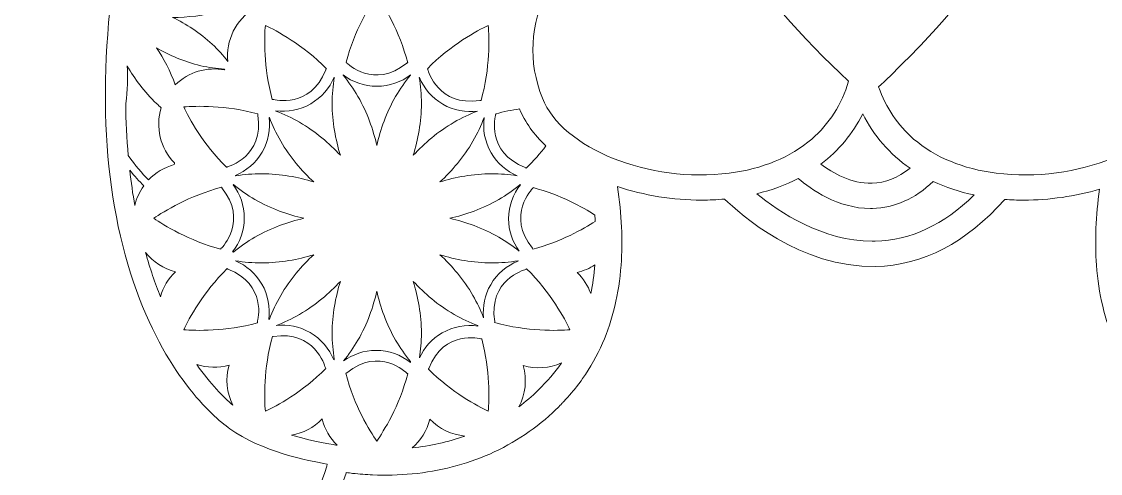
# Model space of a CAD drawing. Header units: millimetres. Extents: x -883 to 1566, y 87 to 598.
# Drawn here: x -414.6 to -198.8, y 336.8 to 427.3 of the extents above; entities that cross this region are included whole.
import ezdxf

# ---------------------------------------------------------------- set-up
doc = ezdxf.new("R2010")
doc.units = ezdxf.units.MM
doc.header["$MEASUREMENT"] = 0
doc.layers.add('Layer 2', color=7, linetype='Continuous')

msp = doc.modelspace()

# ---------------------------------------------------------------- linework, layer by layer
at = {"layer": 'Layer 2', "lineweight": 0}
for points, knots in [([(7.59, 244.45), (-3.48, 258), (-20.69, 266.08), (-33.06, 269.85), (-46.26, 273.87), (-56.89, 274.85), (-57.33, 274.89), (-57.33, 274.89), (-63.26, 275.35), (-63.26, 275.35), (-63.26, 275.35), (-58.29, 272.15), (-58.29, 272.15), (-57.98, 271.95), (-27.3, 251.65), (-25.39, 228.72), (-24.66, 219.9), (-28.34, 211.7), (-36.31, 204.35), (-44.76, 196.57), (-54.51, 193.84), (-65.29, 196.22), (-75.68, 198.52), (-84.61, 204.98), (-90.28, 209.99), (-96.97, 215.9), (-101.82, 222.28), (-103.16, 225.53), (-103.16, 225.53), (-103.4, 226.14), (-103.4, 226.14), (-102.45, 237.73), (-103.56, 248.95), (-106.72, 259.52), (-109.4, 268.44), (-113.53, 276.92), (-119.01, 284.71), (-122.35, 289.47), (-125.77, 293.36), (-128.79, 296.42), (-131.43, 311.06), (-135.35, 324.76), (-140.5, 337.36), (-140.5, 337.36), (-140.49, 337.37), (-140.49, 337.37), (-140.49, 337.37), (-140.51, 337.38), (-140.51, 337.38), (-140.61, 337.61), (-140.7, 337.84), (-140.79, 338.07), (-140.79, 338.07), (-140.84, 338.65), (-140.84, 338.65), (-137.2, 339.27), (-127.54, 341.25), (-121.39, 345.72), (-117.66, 348.43), (-108.33, 356.72), (-102.1, 375.11), (-97.72, 388.05), (-95.89, 402.95), (-96.63, 419.6), (-96.65, 421.03), (-96.74, 422.45), (-96.88, 423.87), (-97.33, 430.37), (-98.15, 437.13), (-99.36, 444.13), (-106.45, 485.36), (-124.38, 523.48), (-149.82, 551.48), (-163.02, 566), (-177.81, 577.35), (-193.8, 585.21), (-210.69, 593.52), (-228.61, 597.76), (-247.06, 597.82), (-247.06, 597.82), (-247.29, 597.82), (-247.29, 597.82), (-247.29, 597.82), (-247.29, 597.82), (-247.29, 597.82), (-265.74, 597.76), (-283.66, 593.52), (-300.56, 585.21), (-316.54, 577.35), (-331.33, 566), (-344.53, 551.48), (-369.97, 523.48), (-387.9, 485.36), (-394.99, 444.13), (-399.61, 417.32), (-398.69, 394.1), (-392.25, 375.11), (-386.02, 356.72), (-376.69, 348.43), (-372.96, 345.72), (-366.81, 341.25), (-357.15, 339.27), (-353.51, 338.65), (-353.51, 338.65), (-353.55, 338.23), (-353.55, 338.23), (-358.37, 324.81), (-362.17, 311.04), (-364.92, 297.06), (-368.1, 293.91), (-371.76, 289.81), (-375.34, 284.71), (-380.82, 276.92), (-384.95, 268.44), (-387.63, 259.52), (-390.97, 248.36), (-392.03, 236.48), (-390.77, 224.19), (-388.36, 200.65), (-379.94, 184.75), (-374.91, 175.25), (-373.01, 171.66), (-371.51, 168.83), (-371.33, 167.36), (-371.33, 167.24), (-371.46, 166.18), (-375.61, 163.16), (-378.56, 161.03), (-382.63, 158.54), (-386.94, 155.91), (-397.73, 149.32), (-409.96, 141.86), (-412.37, 135.15), (-414.64, 128.81), (-414.65, 123.78), (-412.37, 120.21), (-410.62, 117.47), (-407.56, 115.77), (-403.5, 115.26), (-397.11, 107.82), (-380.02, 109.01), (-373.97, 109.69), (-374.01, 109.28), (-374.02, 108.82), (-374.01, 108.34), (-374.17, 106.94), (-373.86, 106.33), (-373.65, 105.92), (-373.65, 105.92), (-373.64, 105.93), (-373.64, 105.93), (-373.35, 104.91), (-372.87, 103.84), (-372.1, 102.79), (-368.52, 97.9), (-360.39, 95.72), (-347.92, 96.3), (-341.76, 91.24), (-334.56, 89.82), (-328.4, 89.82), (-323.52, 89.82), (-319.3, 90.71), (-316.77, 91.4), (-313.85, 92.2), (-309.45, 92.16), (-304.79, 92.13), (-296.58, 92.07), (-288.1, 92.01), (-284.44, 96.38), (-284.44, 96.38), (-284.36, 96.49), (-284.36, 96.49), (-274.54, 110.69), (-287.03, 135.42), (-291.55, 143.4), (-284.05, 142.9), (-263.4, 141.67), (-247.18, 141.98), (-230.95, 141.67), (-210.3, 142.9), (-202.8, 143.4), (-207.32, 135.42), (-219.81, 110.69), (-209.99, 96.49), (-209.99, 96.49), (-209.91, 96.38), (-209.91, 96.38), (-206.25, 92.01), (-197.77, 92.07), (-189.56, 92.13), (-184.9, 92.16), (-180.5, 92.2), (-177.58, 91.4), (-171.85, 89.84), (-157.47, 87.24), (-146.43, 96.3), (-133.96, 95.72), (-125.83, 97.9), (-122.25, 102.79), (-121.43, 103.9), (-120.94, 105.03), (-120.66, 106.11), (-120.49, 106.51), (-120.38, 107.01), (-120.39, 107.68), (-120.32, 108.42), (-120.33, 109.1), (-120.38, 109.69), (-114.32, 109.01), (-97.24, 107.82), (-90.85, 115.26), (-86.79, 115.77), (-83.73, 117.47), (-81.98, 120.21), (-79.7, 123.78), (-79.71, 128.81), (-81.98, 135.15), (-83.16, 138.43), (-86.68, 141.88), (-91.23, 145.33), (-85.44, 143.84), (-77.25, 142.05), (-67.96, 140.98), (-63.12, 140.42), (-57.69, 140.03), (-51.97, 140.03), (-37.91, 140.03), (-22.08, 142.39), (-8.98, 150.42), (6.59, 159.96), (16.02, 175.91), (19.04, 197.83), (21.57, 216.16), (17.82, 231.93), (7.59, 244.45)], [0, 0, 0, 0, 1, 1, 1, 2, 2, 2, 3, 3, 3, 4, 4, 4, 5, 5, 5, 6, 6, 6, 7, 7, 7, 8, 8, 8, 9, 9, 9, 10, 10, 10, 11, 11, 11, 12, 12, 12, 13, 13, 13, 14, 14, 14, 15, 15, 15, 16, 16, 16, 17, 17, 17, 18, 18, 18, 19, 19, 19, 20, 20, 20, 21, 21, 21, 22, 22, 22, 23, 23, 23, 24, 24, 24, 25, 25, 25, 26, 26, 26, 27, 27, 27, 28, 28, 28, 29, 29, 29, 30, 30, 30, 31, 31, 31, 32, 32, 32, 33, 33, 33, 34, 34, 34, 35, 35, 35, 36, 36, 36, 37, 37, 37, 38, 38, 38, 39, 39, 39, 40, 40, 40, 41, 41, 41, 42, 42, 42, 43, 43, 43, 44, 44, 44, 45, 45, 45, 46, 46, 46, 47, 47, 47, 48, 48, 48, 49, 49, 49, 50, 50, 50, 51, 51, 51, 52, 52, 52, 53, 53, 53, 54, 54, 54, 55, 55, 55, 56, 56, 56, 57, 57, 57, 58, 58, 58, 59, 59, 59, 60, 60, 60, 61, 61, 61, 62, 62, 62, 63, 63, 63, 64, 64, 64, 65, 65, 65, 66, 66, 66, 67, 67, 67, 68, 68, 68, 69, 69, 69, 70, 70, 70, 71, 71, 71, 72, 72, 72, 73, 73, 73, 74, 74, 74, 75, 75, 75, 76, 76, 76, 77, 77, 77, 78, 78, 78, 78]), ([(-236.18, 403.75), (-239.38, 406.52), (-241.73, 410.02), (-243.18, 414.18), (-240.51, 416.72), (-235.84, 421.25), (-231.61, 425.93), (-225.68, 432.48), (-222.8, 436.89), (-222.8, 439.39), (-222.8, 446.11), (-232.87, 451.37), (-245.73, 451.37), (-258.6, 451.37), (-268.67, 446.11), (-268.67, 439.39), (-268.67, 434.73), (-258.18, 423.82), (-249.19, 415.32), (-250.59, 410.66), (-253.07, 406.77), (-256.56, 403.75), (-260.76, 400.12), (-266.47, 397.75), (-273.08, 396.91), (-289.07, 394.86), (-306.52, 401.87), (-310.44, 411.9), (-313.34, 419.35), (-312.97, 426.4), (-309.26, 434.11), (-305.73, 441.45), (-299.64, 448.73), (-292.58, 457.15), (-290.41, 459.74), (-288.18, 462.41), (-285.91, 465.21), (-276.71, 476.57), (-271.2, 484.18), (-267.16, 491.14), (-267.16, 491.14), (-267.13, 491.12), (-267.13, 491.12), (-267.13, 491.12), (-266.63, 492), (-266.63, 492), (-266.58, 492.08), (-266.54, 492.16), (-266.49, 492.28), (-266.49, 492.28), (-266.42, 492.44), (-266.42, 492.44), (-262.36, 499.69), (-259.9, 506.4), (-258.74, 513.39), (-258.48, 513.4), (-258.22, 513.44), (-257.95, 513.5), (-258.24, 513.06), (-258.46, 512.57), (-258.6, 512.03), (-259.03, 510.37), (-258.67, 508.14), (-256.35, 506.8), (-255.55, 506.35), (-254.71, 506.12), (-253.85, 506.12), (-253.42, 506.12), (-252.99, 506.17), (-252.56, 506.29), (-252.25, 506.38), (-251.96, 506.49), (-251.66, 506.63), (-252.63, 504.16), (-253.37, 501.25), (-253.37, 498.11), (-253.37, 489.19), (-247.39, 482.08), (-247.14, 481.78), (-247.14, 481.78), (-246.37, 480.89), (-246.37, 480.89), (-246.37, 480.89), (-245.6, 481.78), (-245.6, 481.78), (-245.35, 482.08), (-239.37, 489.19), (-239.37, 498.11), (-239.37, 501.25), (-240.11, 504.16), (-241.08, 506.63), (-240.78, 506.49), (-240.49, 506.38), (-240.18, 506.29), (-239.75, 506.17), (-239.32, 506.12), (-238.89, 506.12), (-238.03, 506.12), (-237.19, 506.35), (-236.39, 506.8), (-234.07, 508.14), (-233.7, 510.37), (-234.14, 512.03), (-234.28, 512.57), (-234.5, 513.06), (-234.79, 513.5), (-234.52, 513.44), (-234.26, 513.4), (-234, 513.39), (-232.82, 506.18), (-230.36, 499.52), (-226.12, 492.07), (-222.08, 484.96), (-216.31, 476.93), (-206.83, 465.21), (-204.56, 462.4), (-202.32, 459.73), (-200.16, 457.15), (-193.1, 448.73), (-187.01, 441.45), (-183.48, 434.11), (-179.77, 426.4), (-179.4, 419.35), (-182.3, 411.9), (-186.22, 401.87), (-203.67, 394.86), (-219.66, 396.91), (-226.27, 397.75), (-231.98, 400.12), (-236.18, 403.75)], [0, 0, 0, 0, 1, 1, 1, 2, 2, 2, 3, 3, 3, 4, 4, 4, 5, 5, 5, 6, 6, 6, 7, 7, 7, 8, 8, 8, 9, 9, 9, 10, 10, 10, 11, 11, 11, 12, 12, 12, 13, 13, 13, 14, 14, 14, 15, 15, 15, 16, 16, 16, 17, 17, 17, 18, 18, 18, 19, 19, 19, 20, 20, 20, 21, 21, 21, 22, 22, 22, 23, 23, 23, 24, 24, 24, 25, 25, 25, 26, 26, 26, 27, 27, 27, 28, 28, 28, 29, 29, 29, 30, 30, 30, 31, 31, 31, 32, 32, 32, 33, 33, 33, 34, 34, 34, 35, 35, 35, 36, 36, 36, 37, 37, 37, 38, 38, 38, 39, 39, 39, 40, 40, 40, 41, 41, 41, 42, 42, 42, 43, 43, 43, 43]), ([(-337.39, 419.01), (-337.46, 419), (-337.53, 418.97), (-337.6, 418.92), (-344.19, 413.67), (-349.45, 418.83), (-349.67, 419.06), (-349.69, 419.08), (-349.72, 419.09), (-349.74, 419.11), (-348.06, 425.51), (-344.93, 430.52), (-343.58, 432.47), (-342.22, 430.51), (-339.06, 425.46), (-337.39, 419.01)], [0, 0, 0, 0, 1, 1, 1, 2, 2, 2, 3, 3, 3, 4, 4, 4, 5, 5, 5, 5]), ([(-374.94, 429.41), (-373.38, 429.89), (-371.9, 430.48), (-370.51, 431.16), (-369.64, 430.78), (-368.81, 430.37), (-368.02, 429.94), (-371.83, 427.67), (-373.8, 423.46), (-373.39, 419.3), (-374.31, 420.48), (-375.34, 421.64), (-376.5, 422.72), (-378.99, 425.05), (-381.75, 426.79), (-384.43, 428.1), (-381.45, 428.08), (-378.21, 428.42), (-374.94, 429.41)], [0, 0, 0, 0, 1, 1, 1, 2, 2, 2, 3, 3, 3, 4, 4, 4, 5, 5, 5, 6, 6, 6, 6]), ([(-353.64, 417.79), (-353.72, 417.74), (-353.78, 417.67), (-353.81, 417.58), (-356.9, 409.74), (-364.03, 411.59), (-364.33, 411.67), (-364.39, 411.68), (-364.44, 411.68), (-364.49, 411.68), (-366.29, 418.13), (-366.07, 424.11), (-365.88, 426.5), (-363.7, 425.46), (-358.36, 422.63), (-353.64, 417.79)], [0, 0, 0, 0, 1, 1, 1, 2, 2, 2, 3, 3, 3, 4, 4, 4, 5, 5, 5, 5]), ([(-321.28, 426.5), (-321.08, 424.08), (-320.87, 417.98), (-322.73, 411.45), (-322.8, 411.48), (-322.88, 411.49), (-322.97, 411.48), (-331.3, 410.23), (-333.28, 417.33), (-333.36, 417.63), (-333.38, 417.71), (-333.42, 417.78), (-333.47, 417.83), (-328.77, 422.64), (-323.45, 425.46), (-321.28, 426.5)], [0, 0, 0, 0, 1, 1, 1, 2, 2, 2, 3, 3, 3, 4, 4, 4, 5, 5, 5, 5]), ([(-378.8, 418.43), (-377.2, 418.06), (-375.62, 417.84), (-374.08, 417.73), (-374.04, 417.68), (-374.01, 417.62), (-373.97, 417.57), (-377.54, 418.27), (-381.27, 417.17), (-383.89, 414.6), (-384.87, 417.38), (-386.21, 419.87), (-387.68, 422.03), (-385.1, 420.53), (-382.12, 419.2), (-378.8, 418.43)], [0, 0, 0, 0, 1, 1, 1, 2, 2, 2, 3, 3, 3, 4, 4, 4, 5, 5, 5, 5]), ([(-393.82, 410.88), (-393.4, 413.49), (-393.35, 416.04), (-393.52, 418.4), (-392.04, 415.82), (-390.12, 413.17), (-387.63, 410.84), (-387.33, 410.56), (-387.02, 410.28), (-386.7, 410.02), (-387.93, 406.12), (-386.89, 401.85), (-384.06, 398.95), (-384.08, 398.84), (-384.09, 398.73), (-384.11, 398.63), (-386.09, 398.08), (-387.85, 397), (-389.23, 395.55), (-390.53, 396.88), (-391.96, 398.53), (-393.31, 400.45), (-393.61, 403.83), (-393.78, 407.31), (-393.82, 410.88)], [0, 0, 0, 0, 1, 1, 1, 2, 2, 2, 3, 3, 3, 4, 4, 4, 5, 5, 5, 6, 6, 6, 7, 7, 7, 8, 8, 8, 8]), ([(-350.32, 416.59), (-348.45, 415.15), (-346.11, 414.3), (-343.58, 414.3), (-341.05, 414.3), (-338.71, 415.15), (-336.84, 416.59), (-336.84, 416.58), (-336.84, 416.57), (-336.83, 416.56), (-337.9, 415.24), (-338.91, 413.81), (-339.81, 412.25), (-341.68, 409.01), (-342.85, 405.63), (-343.58, 402.45), (-344.3, 405.63), (-345.48, 409.01), (-347.35, 412.25), (-348.25, 413.81), (-349.25, 415.24), (-350.32, 416.56), (-350.32, 416.57), (-350.32, 416.58), (-350.32, 416.59)], [0, 0, 0, 0, 1, 1, 1, 2, 2, 2, 3, 3, 3, 4, 4, 4, 5, 5, 5, 6, 6, 6, 7, 7, 7, 8, 8, 8, 8]), ([(-359.04, 407.1), (-360.59, 408), (-362.18, 408.74), (-363.76, 409.34), (-363.77, 409.36), (-363.78, 409.38), (-363.79, 409.41), (-361.45, 409.1), (-359, 409.53), (-356.81, 410.79), (-354.62, 412.06), (-353.03, 413.96), (-352.12, 416.13), (-352.11, 416.12), (-352.09, 416.1), (-352.08, 416.08), (-352.35, 414.41), (-352.51, 412.67), (-352.51, 410.87), (-352.51, 407.13), (-351.83, 403.61), (-350.87, 400.49), (-353.09, 402.89), (-355.8, 405.23), (-359.04, 407.1)], [0, 0, 0, 0, 1, 1, 1, 2, 2, 2, 3, 3, 3, 4, 4, 4, 5, 5, 5, 6, 6, 6, 7, 7, 7, 8, 8, 8, 8]), ([(-336.29, 400.49), (-335.33, 403.61), (-334.65, 407.13), (-334.65, 410.87), (-334.65, 412.67), (-334.81, 414.41), (-335.08, 416.08), (-335.07, 416.08), (-335.07, 416.09), (-335.07, 416.09), (-334.17, 413.91), (-332.57, 411.99), (-330.37, 410.72), (-328.19, 409.46), (-325.75, 409.03), (-323.42, 409.33), (-325, 408.73), (-326.57, 407.99), (-328.12, 407.1), (-331.36, 405.23), (-334.07, 402.89), (-336.29, 400.49)], [0, 0, 0, 0, 1, 1, 1, 2, 2, 2, 3, 3, 3, 4, 4, 4, 5, 5, 5, 6, 6, 6, 7, 7, 7, 7]), ([(-367.35, 408.77), (-367.38, 408.7), (-367.39, 408.62), (-367.38, 408.54), (-366.13, 400.21), (-373.23, 398.24), (-373.53, 398.16), (-373.58, 398.15), (-373.62, 398.12), (-373.66, 398.09), (-378.4, 402.77), (-381.18, 408.01), (-382.21, 410.17), (-379.81, 410.36), (-373.81, 410.57), (-367.35, 408.77)], [0, 0, 0, 0, 1, 1, 1, 2, 2, 2, 3, 3, 3, 4, 4, 4, 5, 5, 5, 5]), ([(-366.58, 396.79), (-368.38, 396.79), (-370.12, 396.63), (-371.79, 396.37), (-371.82, 396.39), (-371.85, 396.42), (-371.88, 396.45), (-369.7, 397.35), (-367.78, 398.94), (-366.51, 401.14), (-365.25, 403.32), (-364.82, 405.75), (-365.12, 408.07), (-365.1, 408.07), (-365.07, 408.06), (-365.05, 408.05), (-364.45, 406.47), (-363.71, 404.88), (-362.81, 403.33), (-360.94, 400.09), (-358.6, 397.37), (-356.2, 395.15), (-359.32, 396.12), (-362.84, 396.79), (-366.58, 396.79)], [0, 0, 0, 0, 1, 1, 1, 2, 2, 2, 3, 3, 3, 4, 4, 4, 5, 5, 5, 6, 6, 6, 7, 7, 7, 8, 8, 8, 8]), ([(-324.34, 403.33), (-323.45, 404.88), (-322.71, 406.47), (-322.1, 408.05), (-322.1, 408.05), (-322.1, 408.05), (-322.1, 408.05), (-322.42, 405.7), (-321.99, 403.23), (-320.72, 401.01), (-319.48, 398.87), (-317.64, 397.3), (-315.52, 396.39), (-317.15, 396.64), (-318.84, 396.79), (-320.57, 396.79), (-324.31, 396.79), (-327.83, 396.12), (-330.95, 395.15), (-328.56, 397.37), (-326.21, 400.09), (-324.34, 403.33)], [0, 0, 0, 0, 1, 1, 1, 2, 2, 2, 3, 3, 3, 4, 4, 4, 5, 5, 5, 6, 6, 6, 7, 7, 7, 7]), ([(-319.81, 408.58), (-319.79, 408.64), (-319.79, 408.71), (-319.8, 408.77), (-318.16, 409.23), (-316.55, 409.55), (-315.02, 409.78), (-313.93, 407.14), (-312.14, 404.63), (-309.75, 402.37), (-310.87, 400.89), (-312.18, 399.36), (-313.7, 397.89), (-313.75, 397.96), (-313.81, 398.02), (-313.89, 398.05), (-321.73, 401.14), (-319.89, 408.27), (-319.81, 408.58)], [0, 0, 0, 0, 1, 1, 1, 2, 2, 2, 3, 3, 3, 4, 4, 4, 5, 5, 5, 6, 6, 6, 6]), ([(-254.74, 398.72), (-251.18, 401.42), (-248.38, 404.8), (-246.37, 408.8), (-244.15, 404.38), (-240.98, 400.73), (-236.89, 397.91), (-239.29, 395.97), (-241.85, 394.95), (-244.51, 394.89), (-248.66, 394.78), (-252.42, 396.97), (-254.74, 398.72)], [0, 0, 0, 0, 1, 1, 1, 2, 2, 2, 3, 3, 3, 4, 4, 4, 4]), ([(-391.99, 390.44), (-392.4, 392.75), (-392.74, 395.12), (-393.01, 397.53), (-392.05, 396.34), (-391.1, 395.28), (-390.2, 394.37), (-391.04, 393.21), (-391.66, 391.88), (-391.99, 390.44)], [0, 0, 0, 0, 1, 1, 1, 2, 2, 2, 3, 3, 3, 3]), ([(-244.79, 389.83), (-244.66, 389.83), (-244.53, 389.84), (-244.41, 389.84), (-240.01, 389.94), (-235.93, 391.76), (-232.26, 395.25), (-229.76, 394.08), (-227.02, 393.17), (-224.08, 392.54), (-230.17, 386.56), (-236.81, 383.45), (-243.85, 383.28), (-244.05, 383.28), (-244.25, 383.28), (-244.45, 383.28), (-254.39, 383.28), (-263.14, 389.17), (-267.58, 392.79), (-264.57, 393.52), (-261.78, 394.54), (-259.25, 395.86), (-256.78, 393.73), (-251.35, 389.83), (-244.79, 389.83)], [0, 0, 0, 0, 1, 1, 1, 2, 2, 2, 3, 3, 3, 4, 4, 4, 5, 5, 5, 6, 6, 6, 7, 7, 7, 8, 8, 8, 8]), ([(-374.62, 394.08), (-374.61, 394.04), (-374.59, 393.99), (-374.56, 393.95), (-369.31, 387.36), (-374.47, 382.1), (-374.69, 381.88), (-374.75, 381.83), (-374.78, 381.76), (-374.8, 381.7), (-381.21, 383.38), (-386.23, 386.51), (-388.18, 387.87), (-386.21, 389.23), (-381.12, 392.41), (-374.62, 394.08)], [0, 0, 0, 0, 1, 1, 1, 2, 2, 2, 3, 3, 3, 4, 4, 4, 5, 5, 5, 5]), ([(-370.09, 387.93), (-370.09, 390.43), (-370.92, 392.74), (-372.32, 394.6), (-372.31, 394.6), (-372.29, 394.61), (-372.27, 394.61), (-370.95, 393.54), (-369.52, 392.53), (-367.96, 391.64), (-364.73, 389.77), (-361.34, 388.59), (-358.16, 387.87), (-361.34, 387.14), (-364.73, 385.97), (-367.96, 384.1), (-369.52, 383.2), (-370.95, 382.19), (-372.27, 381.12), (-372.32, 381.13), (-372.37, 381.14), (-372.42, 381.15), (-370.96, 383.03), (-370.09, 385.38), (-370.09, 387.93)], [0, 0, 0, 0, 1, 1, 1, 2, 2, 2, 3, 3, 3, 4, 4, 4, 5, 5, 5, 6, 6, 6, 7, 7, 7, 8, 8, 8, 8]), ([(-365.44, 263.23), (-363.53, 288.41), (-358.25, 313.18), (-349.74, 336.86), (-349.74, 336.86), (-349.7, 336.98), (-349.7, 336.98), (-349.24, 336.92), (-348.82, 336.86), (-348.42, 336.81), (-347.01, 336.65), (-345.71, 336.55), (-344.44, 336.5), (-341.86, 336.38), (-339.18, 336.45), (-336.48, 336.7), (-331.01, 337.23), (-325.8, 338.57), (-321, 340.68), (-316.02, 342.89), (-311.55, 345.9), (-307.7, 349.64), (-307.35, 349.96), (-307.03, 350.3), (-306.72, 350.62), (-306.58, 350.78), (-306.44, 350.93), (-306.28, 351.09), (-306.28, 351.09), (-305.6, 351.81), (-305.6, 351.81), (-305.44, 351.97), (-305.29, 352.15), (-305.14, 352.33), (-305.07, 352.41), (-304.99, 352.5), (-304.91, 352.6), (-304.8, 352.72), (-304.7, 352.85), (-304.59, 352.97), (-304.26, 353.35), (-303.92, 353.75), (-303.62, 354.16), (-303.62, 354.16), (-302.71, 355.34), (-302.71, 355.34), (-302.71, 355.34), (-302.41, 355.78), (-302.41, 355.78), (-300.84, 358.02), (-299.49, 360.4), (-298.42, 362.86), (-296.38, 367.51), (-295.14, 372.76), (-294.72, 378.46), (-294.36, 383.4), (-294.6, 388.7), (-295.41, 394.2), (-295.42, 394.21), (-295.42, 394.22), (-295.42, 394.22), (-290.09, 392.45), (-284.31, 391.51), (-278.59, 391.51), (-277.07, 391.51), (-275.53, 391.58), (-274, 391.73), (-270.97, 388.76), (-258.83, 377.89), (-243.75, 378.23), (-234.32, 378.45), (-225.65, 382.97), (-217.97, 391.66), (-216.69, 391.56), (-215.41, 391.51), (-214.15, 391.51), (-209.05, 391.51), (-203.85, 392.27), (-198.98, 393.71), (-199.74, 388.38), (-199.95, 383.25), (-199.6, 378.46), (-199.18, 372.76), (-197.94, 367.51), (-195.9, 362.86), (-194.83, 360.4), (-193.49, 358.02), (-191.92, 355.8), (-191.92, 355.8), (-191.64, 355.39), (-191.64, 355.39), (-191.64, 355.39), (-190.72, 354.18), (-190.72, 354.18), (-190.4, 353.75), (-190.06, 353.35), (-189.73, 352.97), (-189.63, 352.85), (-189.52, 352.72), (-189.4, 352.58), (-189.33, 352.5), (-189.26, 352.41), (-189.18, 352.33), (-189.03, 352.15), (-188.88, 351.97), (-188.72, 351.8), (-188.72, 351.8), (-188.03, 351.08), (-188.03, 351.08), (-187.88, 350.93), (-187.74, 350.78), (-187.6, 350.62), (-187.29, 350.3), (-186.97, 349.96), (-186.62, 349.64), (-182.77, 345.9), (-178.3, 342.89), (-173.31, 340.68), (-168.52, 338.57), (-163.31, 337.23), (-157.84, 336.7), (-155.14, 336.45), (-152.47, 336.38), (-149.88, 336.5), (-148.62, 336.55), (-147.31, 336.65), (-145.91, 336.81), (-145.53, 336.86), (-145.13, 336.91), (-144.71, 336.97), (-144.71, 336.97), (-144.62, 336.75), (-144.62, 336.75), (-136.48, 317.18), (-131.41, 294.85), (-129.56, 270.37), (-128.07, 250.74), (-128.63, 229.69), (-131.23, 207.81), (-133.16, 191.58), (-135.93, 177.31), (-138.46, 166.33), (-141.41, 164.85), (-145.77, 163.15), (-151.13, 161.95), (-160.09, 159.94), (-177, 158.29), (-189.77, 169.74), (-187.29, 178.72), (-184.69, 189.46), (-182.74, 200.89), (-179.63, 219.09), (-179.04, 235.54), (-179.94, 249.87), (-182.09, 284.17), (-199.64, 298.21), (-199.64, 298.21), (-199.64, 298.21), (-186.45, 272.71), (-184.98, 249.46), (-184.59, 243.29), (-184.32, 236.71), (-184.62, 229.74), (-188.82, 231.92), (-193.77, 232.49), (-198.45, 231.15), (-196.09, 239.25), (-199.45, 248.22), (-207.07, 252.62), (-214.66, 257.01), (-224.09, 255.45), (-229.92, 249.41), (-231.93, 257.6), (-239.32, 263.69), (-248.12, 263.69), (-256.9, 263.69), (-264.28, 257.63), (-266.31, 249.48), (-272.14, 255.57), (-281.59, 257.15), (-289.21, 252.75), (-296.81, 248.36), (-300.17, 239.42), (-297.85, 231.35), (-302.1, 232.58), (-306.59, 232.24), (-310.54, 230.53), (-310.55, 237.43), (-309.66, 243.95), (-309.17, 250.21), (-307.56, 270.47), (-290.28, 300.26), (-290.28, 300.26), (-290.28, 300.26), (-308.45, 286.88), (-314.17, 250.92), (-316.54, 236), (-316.01, 219.07), (-312.98, 200.67), (-311.01, 188.67), (-308.18, 177.62), (-305.4, 168.48), (-317.82, 159.21), (-333.23, 160.78), (-341.63, 162.66), (-348.85, 164.28), (-354.26, 166.79), (-356.84, 168.48), (-359.26, 177.53), (-361.79, 189.05), (-363.61, 202.47), (-366.36, 222.65), (-366.97, 243.09), (-365.44, 263.23)], [0, 0, 0, 0, 1, 1, 1, 2, 2, 2, 3, 3, 3, 4, 4, 4, 5, 5, 5, 6, 6, 6, 7, 7, 7, 8, 8, 8, 9, 9, 9, 10, 10, 10, 11, 11, 11, 12, 12, 12, 13, 13, 13, 14, 14, 14, 15, 15, 15, 16, 16, 16, 17, 17, 17, 18, 18, 18, 19, 19, 19, 20, 20, 20, 21, 21, 21, 22, 22, 22, 23, 23, 23, 24, 24, 24, 25, 25, 25, 26, 26, 26, 27, 27, 27, 28, 28, 28, 29, 29, 29, 30, 30, 30, 31, 31, 31, 32, 32, 32, 33, 33, 33, 34, 34, 34, 35, 35, 35, 36, 36, 36, 37, 37, 37, 38, 38, 38, 39, 39, 39, 40, 40, 40, 41, 41, 41, 42, 42, 42, 43, 43, 43, 44, 44, 44, 45, 45, 45, 46, 46, 46, 47, 47, 47, 48, 48, 48, 49, 49, 49, 50, 50, 50, 51, 51, 51, 52, 52, 52, 53, 53, 53, 54, 54, 54, 55, 55, 55, 56, 56, 56, 57, 57, 57, 58, 58, 58, 59, 59, 59, 60, 60, 60, 61, 61, 61, 62, 62, 62, 63, 63, 63, 64, 64, 64, 65, 65, 65, 66, 66, 66, 67, 67, 67, 68, 68, 68, 69, 69, 69, 70, 70, 70, 71, 71, 71, 71]), ([(-315.1, 381.29), (-316.36, 382.3), (-317.72, 383.25), (-319.19, 384.1), (-322.43, 385.97), (-325.81, 387.14), (-329, 387.87), (-325.81, 388.59), (-322.43, 389.77), (-319.19, 391.64), (-317.64, 392.53), (-316.2, 393.54), (-314.89, 394.61), (-314.88, 394.61), (-314.87, 394.61), (-314.86, 394.6), (-316.33, 392.72), (-317.21, 390.36), (-317.21, 387.79), (-317.21, 385.36), (-316.43, 383.12), (-315.1, 381.29)], [0, 0, 0, 0, 1, 1, 1, 2, 2, 2, 3, 3, 3, 4, 4, 4, 5, 5, 5, 6, 6, 6, 7, 7, 7, 7]), ([(-312.37, 381.69), (-312.38, 381.77), (-312.41, 381.83), (-312.46, 381.89), (-317.7, 388.49), (-312.54, 393.74), (-312.32, 393.97), (-312.3, 393.98), (-312.3, 394), (-312.28, 394.02), (-306.8, 392.57), (-302.35, 390.06), (-299.97, 388.53), (-299.93, 388.1), (-299.9, 387.68), (-299.88, 387.26), (-302.25, 385.73), (-306.78, 383.16), (-312.37, 381.69)], [0, 0, 0, 0, 1, 1, 1, 2, 2, 2, 3, 3, 3, 4, 4, 4, 5, 5, 5, 6, 6, 6, 6]), ([(-386.86, 372.18), (-387.4, 373.52), (-387.92, 374.93), (-388.43, 376.41), (-388.94, 377.91), (-389.4, 379.45), (-389.84, 381), (-388.34, 379.14), (-386.26, 377.76), (-383.87, 377.17), (-385.31, 375.78), (-386.33, 374.05), (-386.86, 372.18)], [0, 0, 0, 0, 1, 1, 1, 2, 2, 2, 3, 3, 3, 4, 4, 4, 4]), ([(-371.82, 379.35), (-371.81, 379.35), (-371.8, 379.36), (-371.79, 379.37), (-370.12, 379.1), (-368.38, 378.94), (-366.58, 378.94), (-362.84, 378.94), (-359.32, 379.62), (-356.2, 380.58), (-358.6, 378.36), (-360.94, 375.65), (-362.81, 372.41), (-363.71, 370.85), (-364.45, 369.26), (-365.05, 367.68), (-365.11, 367.66), (-365.16, 367.64), (-365.21, 367.63), (-364.88, 369.99), (-365.3, 372.48), (-366.59, 374.7), (-367.83, 376.86), (-369.69, 378.43), (-371.82, 379.35)], [0, 0, 0, 0, 1, 1, 1, 2, 2, 2, 3, 3, 3, 4, 4, 4, 5, 5, 5, 6, 6, 6, 7, 7, 7, 8, 8, 8, 8]), ([(-322.22, 367.97), (-322.8, 369.46), (-323.5, 370.95), (-324.34, 372.41), (-326.21, 375.65), (-328.56, 378.36), (-330.95, 380.58), (-327.83, 379.62), (-324.31, 378.94), (-320.57, 378.94), (-318.78, 378.94), (-317.04, 379.1), (-315.36, 379.37), (-315.35, 379.35), (-315.33, 379.33), (-315.31, 379.32), (-317.54, 378.43), (-319.5, 376.81), (-320.79, 374.58), (-321.99, 372.5), (-322.44, 370.19), (-322.22, 367.97)], [0, 0, 0, 0, 1, 1, 1, 2, 2, 2, 3, 3, 3, 4, 4, 4, 5, 5, 5, 6, 6, 6, 7, 7, 7, 7]), ([(-367.44, 366.94), (-373.87, 365.16), (-379.82, 365.37), (-382.21, 365.56), (-381.17, 367.74), (-378.34, 373.08), (-373.5, 377.79), (-373.46, 377.76), (-373.42, 377.72), (-373.36, 377.7), (-365.52, 374.62), (-367.36, 367.48), (-367.45, 367.18), (-367.47, 367.1), (-367.46, 367.01), (-367.44, 366.94)], [0, 0, 0, 0, 1, 1, 1, 2, 2, 2, 3, 3, 3, 4, 4, 4, 5, 5, 5, 5]), ([(-320.01, 367.02), (-319.99, 367.08), (-319.99, 367.15), (-320, 367.21), (-321.25, 375.54), (-314.15, 377.52), (-313.85, 377.6), (-313.75, 377.62), (-313.67, 377.68), (-313.61, 377.75), (-308.8, 373.05), (-305.98, 367.74), (-304.95, 365.56), (-307.37, 365.37), (-313.47, 365.15), (-320.01, 367.02)], [0, 0, 0, 0, 1, 1, 1, 2, 2, 2, 3, 3, 3, 4, 4, 4, 5, 5, 5, 5]), ([(-299.94, 378.58), (-300.1, 376.58), (-300.38, 374.65), (-300.77, 372.8), (-301.33, 374.37), (-302.24, 375.82), (-303.48, 377.01), (-302.2, 377.33), (-301, 377.86), (-299.94, 378.58)], [0, 0, 0, 0, 1, 1, 1, 2, 2, 2, 3, 3, 3, 3]), ([(-352.08, 359.65), (-352.12, 359.61), (-352.16, 359.56), (-352.19, 359.52), (-353.09, 361.75), (-354.7, 363.71), (-356.94, 365), (-359.07, 366.23), (-361.44, 366.67), (-363.72, 366.41), (-362.15, 367.01), (-360.58, 367.74), (-359.04, 368.63), (-355.8, 370.5), (-353.09, 372.85), (-350.87, 375.24), (-351.83, 372.12), (-352.51, 368.6), (-352.51, 364.86), (-352.51, 363.07), (-352.35, 361.33), (-352.08, 359.65)], [0, 0, 0, 0, 1, 1, 1, 2, 2, 2, 3, 3, 3, 4, 4, 4, 5, 5, 5, 6, 6, 6, 7, 7, 7, 7]), ([(-336.29, 375.24), (-334.07, 372.85), (-331.36, 370.5), (-328.12, 368.63), (-326.56, 367.73), (-324.98, 367), (-323.39, 366.39), (-323.38, 366.36), (-323.37, 366.32), (-323.36, 366.29), (-325.74, 366.64), (-328.25, 366.22), (-330.5, 364.92), (-332.58, 363.72), (-334.12, 361.94), (-335.04, 359.91), (-334.8, 361.5), (-334.65, 363.16), (-334.65, 364.86), (-334.65, 368.6), (-335.33, 372.12), (-336.29, 375.24)], [0, 0, 0, 0, 1, 1, 1, 2, 2, 2, 3, 3, 3, 4, 4, 4, 5, 5, 5, 6, 6, 6, 7, 7, 7, 7]), ([(-343.73, 361.42), (-346.15, 361.42), (-348.39, 360.64), (-350.21, 359.32), (-349.19, 360.59), (-348.22, 361.98), (-347.35, 363.48), (-345.48, 366.72), (-344.3, 370.1), (-343.58, 373.29), (-342.85, 370.1), (-341.68, 366.72), (-339.81, 363.48), (-338.91, 361.93), (-337.9, 360.49), (-336.83, 359.18), (-336.84, 359.13), (-336.85, 359.08), (-336.86, 359.03), (-338.75, 360.52), (-341.14, 361.42), (-343.73, 361.42)], [0, 0, 0, 0, 1, 1, 1, 2, 2, 2, 3, 3, 3, 4, 4, 4, 5, 5, 5, 6, 6, 6, 7, 7, 7, 7]), ([(-364.45, 364.21), (-364.4, 364.21), (-364.35, 364.2), (-364.3, 364.21), (-355.97, 365.45), (-354, 358.35), (-353.92, 358.05), (-353.89, 357.96), (-353.84, 357.88), (-353.77, 357.82), (-358.45, 353.06), (-363.72, 350.26), (-365.88, 349.24), (-366.08, 351.65), (-366.29, 357.71), (-364.45, 364.21)], [0, 0, 0, 0, 1, 1, 1, 2, 2, 2, 3, 3, 3, 4, 4, 4, 5, 5, 5, 5]), ([(-333.25, 357.67), (-333.22, 357.71), (-333.19, 357.75), (-333.18, 357.8), (-330.09, 365.64), (-322.95, 363.8), (-322.65, 363.71), (-322.62, 363.71), (-322.6, 363.71), (-322.57, 363.71), (-320.88, 357.39), (-321.09, 351.58), (-321.28, 349.24), (-323.42, 350.25), (-328.6, 353), (-333.25, 357.67)], [0, 0, 0, 0, 1, 1, 1, 2, 2, 2, 3, 3, 3, 4, 4, 4, 5, 5, 5, 5]), ([(-337.38, 356.73), (-339.06, 350.28), (-342.22, 345.23), (-343.58, 343.26), (-344.95, 345.24), (-348.14, 350.35), (-349.8, 356.86), (-349.73, 356.88), (-349.65, 356.9), (-349.58, 356.95), (-342.99, 362.2), (-337.73, 357.04), (-337.51, 356.82), (-337.47, 356.78), (-337.43, 356.76), (-337.38, 356.73)], [0, 0, 0, 0, 1, 1, 1, 2, 2, 2, 3, 3, 3, 4, 4, 4, 5, 5, 5, 5]), ([(-379.61, 358.62), (-377.54, 357.95), (-375.29, 357.88), (-373.13, 358.49), (-373.92, 355.78), (-373.62, 352.91), (-372.4, 350.45), (-374.22, 352.04), (-376.83, 354.67), (-379.61, 358.62)], [0, 0, 0, 0, 1, 1, 1, 2, 2, 2, 3, 3, 3, 3]), ([(-314.29, 358.38), (-311.72, 357.63), (-309, 357.86), (-306.63, 358.92), (-306.66, 358.88), (-306.68, 358.84), (-306.71, 358.8), (-307.96, 357.01), (-309.48, 355.25), (-311.34, 353.41), (-312.54, 352.23), (-313.82, 351.14), (-315.16, 350.13), (-313.84, 352.63), (-313.49, 355.59), (-314.29, 358.38)], [0, 0, 0, 0, 1, 1, 1, 2, 2, 2, 3, 3, 3, 4, 4, 4, 5, 5, 5, 5]), ([(-360.62, 344.47), (-358.32, 344.86), (-356.17, 345.96), (-354.5, 347.69), (-354, 345.66), (-352.95, 343.85), (-351.51, 342.43), (-351.51, 342.43), (-351.55, 342.44), (-351.55, 342.44), (-351.62, 342.45), (-355.81, 343.03), (-360.62, 344.47)], [0, 0, 0, 0, 1, 1, 1, 2, 2, 2, 3, 3, 3, 4, 4, 4, 4]), ([(-332.96, 347.65), (-331.1, 345.7), (-328.61, 344.54), (-326, 344.28), (-329.33, 343.09), (-332.86, 342.29), (-336.53, 341.89), (-334.8, 343.37), (-333.53, 345.37), (-332.96, 347.65)], [0, 0, 0, 0, 1, 1, 1, 2, 2, 2, 3, 3, 3, 3])]:
    msp.add_open_spline(points, degree=3, knots=knots, dxfattribs=at)

doc.saveas('drawing.dxf')
